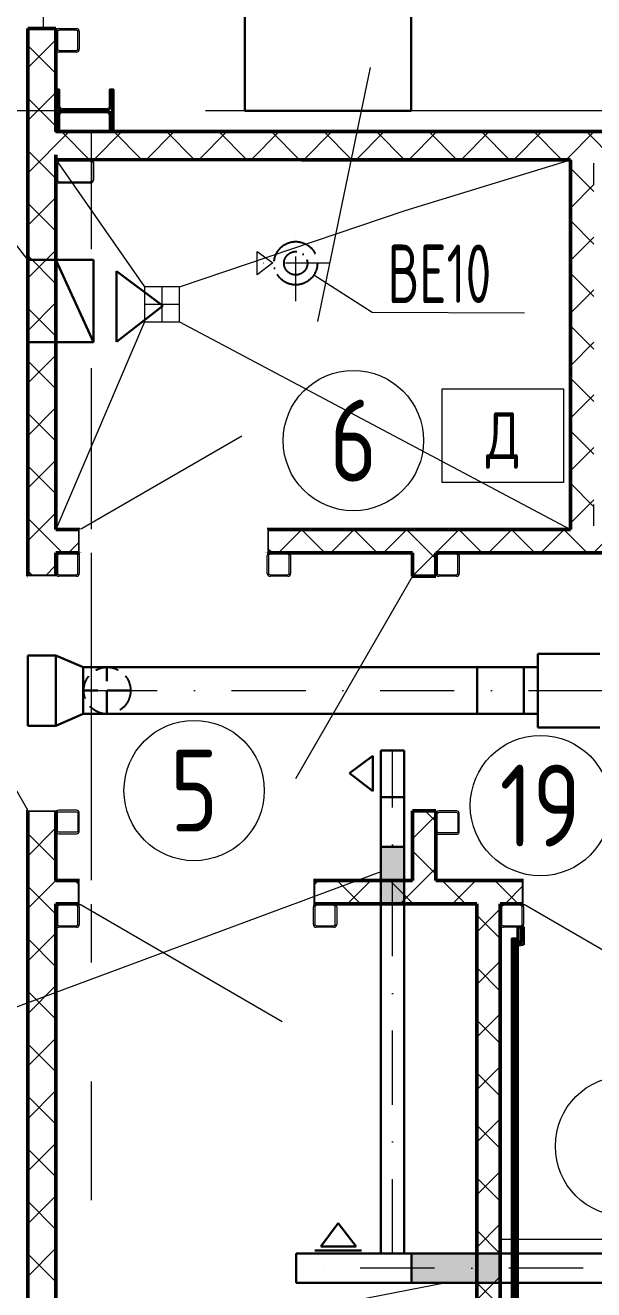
# Model space of a CAD drawing. Header units: millimetres. Extents: x -553547 to 230550, y -59438 to 214451.
# Drawn here: x 92045 to 94477, y -36377 to -30974 of the extents above; entities that cross this region are included whole.
import ezdxf
from ezdxf import colors
from ezdxf.entities.mleader import LeaderData, LeaderLine
from ezdxf.math import Vec2, Vec3

# ---------------------------------------------------------------- set-up
doc = ezdxf.new("R2010")
doc.units = ezdxf.units.MM
doc.set_wipeout_variables(frame=1)
for name, pattern in [('ACAD_ISO04W100', [30, 24, -3, 0, -3]), ('GOST2.303 4', [7, 5, -2, 0]), ('TRATTOPUNTO2', [12.7, 6.35, -3.175, 0, -3.175]), ('осевая', [50.8, 31.75, -6.35, 6.35, -6.35])]:
    doc.linetypes.add(name, pattern=pattern)
for name, color, linetype, lineweight in [('_Оси', 252, 'Continuous', 9), ('АР_Двери', 250, 'Continuous', 9), ('АР_Площади', 250, 'Continuous', 20), ('АР_Размеры', 7, 'Continuous', 20), ('АР_Стены и перегородки', 154, 'Continuous', 50), ('АР_Тонкие', 7, 'Continuous', 0), ('АР_Штриховка', 7, 'Continuous', 20), ('Вытяжка', 5, 'Continuous', 30), ('ОВ текст', 7, 'Continuous', 15), ('ОВ_завесы', 7, 'Continuous', 30), ('приток', 10, 'Continuous', 30), ('Цоколь', 253, 'Continuous', 35)]:
    doc.layers.add(name, color=color, linetype=linetype, lineweight=lineweight)
doc.layers.add('ОВ_клапаны', color=7, linetype='Continuous')
doc.styles.add('GOST type A', font='GOST2304A.ttf')
doc.styles.add('ГОСТ 2.304', font='CS_Gost2304.shx')

# ---------------------------------------------------------------- blocks, each defined once
blk = doc.blocks.new('*U316')
blk.add_lwpolyline([(3.5, 95), (3.5, -95, 0.414214), (19.5, -111), (87.5, -111), (87.5, -122), (-87.5, -122), (-87.5, -111), (-19.5, -111, 0.414214), (-3.5, -95), (-3.5, 95, 0.414214), (-19.5, 111), (-87.5, 111), (-87.5, 122), (87.5, 122), (87.5, 111), (19.5, 111, 0.414214)], format="xyb", close=True)
blk = doc.blocks.new('*U311')
blk.add_lwpolyline([(3.5, 95), (3.5, -95, 0.414214), (19.5, -111), (87.5, -111), (87.5, -122), (-87.5, -122), (-87.5, -111), (-19.5, -111, 0.414214), (-3.5, -95), (-3.5, 95, 0.414214), (-19.5, 111), (-87.5, 111), (-87.5, 122), (87.5, 122), (87.5, 111), (19.5, 111, 0.414214)], format="xyb", close=True)
blk = doc.blocks.new('*U305')
blk.add_lwpolyline([(3.5, 95), (3.5, -95, 0.414214), (19.5, -111), (87.5, -111), (87.5, -122), (-87.5, -122), (-87.5, -111), (-19.5, -111, 0.414214), (-3.5, -95), (-3.5, 95, 0.414214), (-19.5, 111), (-87.5, 111), (-87.5, 122), (87.5, 122), (87.5, 111), (19.5, 111, 0.414214)], format="xyb", close=True)
blk = doc.blocks.new('*U303')
blk.add_lwpolyline([(3.5, 95), (3.5, -95, 0.414214), (19.5, -111), (87.5, -111), (87.5, -122), (-87.5, -122), (-87.5, -111), (-19.5, -111, 0.414214), (-3.5, -95), (-3.5, 95, 0.414214), (-19.5, 111), (-87.5, 111), (-87.5, 122), (87.5, 122), (87.5, 111), (19.5, 111, 0.414214)], format="xyb", close=True)
blk = doc.blocks.new('АР')
at = {"layer": 'АР_Штриховка', "lineweight": 13}
h = blk.add_hatch(dxfattribs=at)
h.set_pattern_fill('ANSI37', color=252, scale=50)
h.set_pattern_definition([(45, (578497.62, -263359.88), (-112.2532, 112.2532), []), (135, (578497.62, -263359.88), (-112.2532, -112.2532), [])])
h.paths.add_polyline_path([(648723.9, -252104.1), (648723.9, -251984), (647623.9, -251984.1), (647623.9, -249179.3), (647723.9, -249179.3), (647723.9, -249079.3), (647348.9, -249079.3), (647348.9, -248781.5), (647248.9, -248782), (647248.9, -249079.3), (646824.7, -249079.3), (646824.7, -249179.3), (647523.9, -249179.3), (647523.9, -251984.1), (645723.9, -251984.1), (645723.9, -249179.3), (645824.7, -249179.3), (645824.7, -249079.3), (645723.9, -249079.3), (645723.9, -248779.3), (645603.9, -248779.3), (645603.9, -252104.1)], flags=17)
h.paths.add_polyline_path([(650523.9, -251983.9), (650523.9, -252104.1), (652073.9, -252104.1), (652073.9, -251984.1), (651723.9, -251984.1), (651723.9, -245439.1), (651623.9, -245439.1), (651623.9, -245879.1), (645723.9, -245879.1), (645723.9, -245439.1), (645603.9, -245439.1), (645603.9, -245928.9), (645603.9, -247779.1), (645723.9, -247779.1), (645723.9, -247679.1), (645826, -247679.1), (645826, -247579.1), (645723.9, -247579.1), (645723.9, -245999.1), (647923.9, -245999.1), (647923.9, -247578.8), (646627.4, -247579.1), (646627.4, -247679.1), (647248.9, -247679.1), (647248.9, -247779.1), (647348.9, -247779.1), (647348.9, -247679.1), (647973.9, -247678.8), (648150.5, -247678.7), (648150.5, -247578.7), (648023.9, -247578.8), (648023.9, -245999.1), (650573.9, -245999), (650573.9, -247579.1), (649051.5, -247579.1), (649051.5, -247678.7), (649627.6, -247678.7), (649627.6, -247799.1), (649727.6, -247799.1), (649727.6, -247678.7), (650703.9, -247678.7), (650703.9, -247579.1), (650673.9, -247579.1), (650673.9, -245999.1), (651623.9, -245999.1), (651623.9, -247578.7), (651503.9, -247578.7), (651503.9, -247678.7), (651623.9, -247678.7), (651623.9, -249079.3), (649727.6, -249079.3), (649727.6, -248701.3), (649627.6, -248701.3), (649627.6, -249079.3), (648723.9, -249079.3), (648723.9, -249179.3), (651623.9, -249179.3), (651623.9, -251984.1), (650543.9, -251983.9)])
at = {"color": 252, "linetype": 'Continuous', "ltscale": 0.5}
for p, q in [((645723.9, -245527.1), (645723.9, -245451.1)), ((645729.9, -245451.1), (645729.9, -245527.1)), ((645735.9, -245439.1), (645811.9, -245439.1)), ((645811.9, -245445.1), (645735.9, -245445.1)), ((645817.9, -245527.1), (645817.9, -245451.1)), ((645823.9, -245451.1), (645823.9, -245527.1)), ((645735.9, -245533.1), (645811.9, -245533.1)), ((645811.9, -245539.1), (645735.9, -245539.1)), ((645735.8, -245999.1), (645871.9, -245999.1)), ((645735.9, -245999.1), (645811.9, -245999.1)), ((645735.9, -245999.1), (645811.9, -245999.1)), ((645735.9, -245999.1), (645811.9, -245999.1)), ((645723.9, -246087.1), (645723.9, -246011.1)), ((645723.9, -246087.1), (645723.9, -246011.1)), ((645723.9, -246087.1), (645723.9, -246011.1)), ((645723.9, -246087.1), (645723.9, -246011.1)), ((645723.9, -246087.1), (645723.9, -246011.1)), ((645723.9, -246087.1), (645723.9, -246011.1)), ((645729.9, -246011.1), (645729.9, -246087.1)), ((645729.9, -246011.1), (645729.9, -246087.1)), ((645729.9, -246011.1), (645729.9, -246087.1)), ((645729.9, -246011.1), (645729.9, -246087.1)), ((645871.9, -246005.1), (645735.9, -246005.1)), ((645877.9, -246087.1), (645877.9, -246011.1)), ((645883.9, -246011.1), (645883.9, -246087.1)), ((648023.9, -246104.8), (648023.9, -246013.6)), ((645735.9, -246093.1), (645811.9, -246093.1)), ((645735.9, -246093.1), (645811.9, -246093.1)), ((645735.9, -246093.1), (645811.9, -246093.1)), ((645735.9, -246093.1), (645871.9, -246093.1)), ((645811.9, -246099.1), (645735.9, -246099.1)), ((645811.9, -246099.1), (645735.9, -246099.1)), ((645811.9, -246099.1), (645735.9, -246099.1)), ((645871.9, -246099.1), (645735.9, -246099.1)), ((648023.9, -247564.4), (648023.9, -247473.2)), ((645723.9, -247767.1), (645723.9, -247691.1)), ((645729.9, -247691.1), (645729.9, -247767.1)), ((645735.9, -247679.1), (645811.9, -247679.1)), ((645811.9, -247685.1), (645735.9, -247685.1)), ((645817.9, -247767.1), (645817.9, -247691.1)), ((645823.9, -247691.1), (645823.9, -247767.1)), ((646627.4, -247767.1), (646627.4, -247691.1)), ((646633.4, -247691.1), (646633.4, -247767.1)), ((646639.4, -247679.1), (646715.4, -247679.1)), ((646715.4, -247685.1), (646639.4, -247685.1)), ((646721.4, -247767.1), (646721.4, -247691.1)), ((646727.4, -247691.1), (646727.4, -247767.1)), ((647348.9, -247767.1), (647348.9, -247691.1)), ((647354.9, -247691.1), (647354.9, -247767.1)), ((647360.9, -247679.1), (647436.9, -247679.1)), ((647436.9, -247685.1), (647360.9, -247685.1)), ((647442.9, -247767.1), (647442.9, -247691.1)), ((647448.9, -247691.1), (647448.9, -247767.1)), ((645735.9, -247773.1), (645811.9, -247773.1)), ((645811.9, -247779.1), (645735.9, -247779.1)), ((646639.4, -247773.1), (646715.4, -247773.1)), ((646715.4, -247779.1), (646639.4, -247779.1)), ((647360.9, -247773.1), (647436.9, -247773.1)), ((647436.9, -247779.1), (647360.9, -247779.1)), ((645723.9, -248791.3), (645723.9, -248867.3)), ((645729.9, -248867.3), (645729.9, -248791.3)), ((645811.9, -248779.3), (645735.9, -248779.3)), ((645735.9, -248785.3), (645811.9, -248785.3)), ((645817.9, -248791.3), (645817.9, -248867.3)), ((645823.9, -248867.3), (645823.9, -248791.3)), ((647348.9, -248793.8), (647348.9, -248869.8)), ((647354.9, -248869.8), (647354.9, -248793.8)), ((647436.9, -248781.8), (647360.9, -248781.8)), ((647360.9, -248787.8), (647436.9, -248787.8)), ((647442.9, -248793.8), (647442.9, -248869.8)), ((647448.9, -248869.8), (647448.9, -248793.8)), ((645811.9, -248873.3), (645735.9, -248873.3)), ((645735.9, -248879.3), (645811.9, -248879.3)), ((647436.9, -248875.8), (647360.9, -248875.8)), ((647360.9, -248881.8), (647436.9, -248881.8)), ((645735.9, -249179.3), (645811.9, -249179.3)), ((645811.9, -249185.3), (645735.9, -249185.3)), ((646836.7, -249179.3), (646912.7, -249179.3)), ((646912.7, -249185.3), (646836.7, -249185.3)), ((647635.9, -249179.3), (647711.9, -249179.3)), ((647711.9, -249185.3), (647635.9, -249185.3)), ((645723.9, -249267.3), (645723.9, -249191.3)), ((645729.9, -249191.3), (645729.9, -249267.3)), ((645817.9, -249267.3), (645817.9, -249191.3)), ((645823.9, -249191.3), (645823.9, -249267.3)), ((646824.7, -249267.3), (646824.7, -249191.3)), ((646830.7, -249191.3), (646830.7, -249267.3)), ((646918.7, -249267.3), (646918.7, -249191.3)), ((646924.7, -249191.3), (646924.7, -249267.3)), ((647623.9, -249267.3), (647623.9, -249191.3)), ((647629.9, -249191.3), (647629.9, -249267.3)), ((647717.9, -249267.3), (647717.9, -249191.3)), ((647723.9, -249191.3), (647723.9, -249267.3)), ((645735.9, -249273.3), (645811.9, -249273.3)), ((645811.9, -249279.3), (645735.9, -249279.3)), ((646836.7, -249273.3), (646912.7, -249273.3)), ((646912.7, -249279.3), (646836.7, -249279.3)), ((647635.9, -249273.3), (647711.9, -249273.3)), ((647711.9, -249279.3), (647635.9, -249279.3))]:
    blk.add_line(p, q, dxfattribs=at)
for centre, start, end in [((645735.9, -245451.1), 90, 180), ((645811.9, -245451.1), 0, 90), ((645735.9, -245527.1), 180, 270), ((645811.9, -245527.1), 270, 0), ((645735.9, -246011.1), 90, 180), ((645735.9, -246011.1), 90, 180), ((645735.9, -246011.1), 90, 180), ((645735.9, -246011.1), 90, 180), ((645871.9, -246011.1), 0, 90), ((645735.9, -246087.1), 180, 270), ((645735.9, -246087.1), 180, 270), ((645735.9, -246087.1), 180, 270), ((645735.9, -246087.1), 180, 270), ((645871.9, -246087.1), 270, 0), ((645735.9, -247691.1), 90, 180), ((645811.9, -247691.1), 0, 90), ((646639.4, -247691.1), 90, 180), ((646715.4, -247691.1), 0, 90), ((647360.9, -247691.1), 90, 180), ((647436.9, -247691.1), 0, 90), ((645735.9, -247767.1), 180, 270), ((645811.9, -247767.1), 270, 0), ((646639.4, -247767.1), 180, 270), ((646715.4, -247767.1), 270, 0), ((647360.9, -247767.1), 180, 270), ((647436.9, -247767.1), 270, 0), ((645735.9, -248791.3), 90, 180), ((645811.9, -248791.3), 0, 90), ((647360.9, -248793.8), 90, 180), ((647436.9, -248793.8), 0, 90), ((645735.9, -248867.3), 180, 270), ((645811.9, -248867.3), 270, 0), ((647360.9, -248869.8), 180, 270), ((647436.9, -248869.8), 270, 0), ((645735.9, -249191.3), 90, 180), ((645811.9, -249191.3), 0, 90), ((646836.7, -249191.3), 90, 180), ((646912.7, -249191.3), 0, 90), ((647635.9, -249191.3), 90, 180), ((647711.9, -249191.3), 0, 90), ((645735.9, -249267.3), 180, 270), ((645811.9, -249267.3), 270, 0), ((646836.7, -249267.3), 180, 270), ((646912.7, -249267.3), 270, 0), ((647635.9, -249267.3), 180, 270), ((647711.9, -249267.3), 270, 0)]:
    blk.add_arc(centre, 12, start, end, dxfattribs=at)
at = {"color": 252, "linetype": 'Continuous', "ltscale": 0.5, "extrusion": (-7.84844e-15, 1.89478e-14, -1)}
for centre, start, end in [((-645735.9, -245451.1, 0), 0, 90), ((-645735.9, -246011.1, 0), 0, 90), ((-645735.9, -246011.1, 0), 0, 90), ((-645735.9, -246011.1, 0), 0, 90), ((-645735.9, -247691.1, 0), 0, 90), ((-646639.4, -247691.1, 0), 0, 90), ((-647360.9, -247691.1, 0), 0, 90), ((-645811.9, -248867.3, 0), 180, 270), ((-647436.9, -248869.8, 0), 180, 270), ((-645735.9, -249191.3, 0), 0, 90), ((-646836.7, -249191.3, 0), 0, 90), ((-647635.9, -249191.3, 0), 0, 90)]:
    blk.add_arc(centre, 6, start, end, dxfattribs=at)
at = {"color": 252, "linetype": 'Continuous', "ltscale": 0.5, "extrusion": (-7.84844e-15, -1.89478e-14, -1)}
for centre, start, end in [((-645811.9, -245451.1), 90, 180), ((-645811.9, -247691.1), 90, 180), ((-646715.4, -247691.1), 90, 180), ((-647436.9, -247691.1), 90, 180), ((-645735.9, -248867.3), 270, 0), ((-647360.9, -248869.8), 270, 0), ((-645811.9, -249191.3), 90, 180), ((-646912.7, -249191.3), 90, 180), ((-647711.9, -249191.3), 90, 180)]:
    blk.add_arc(centre, 6, start, end, dxfattribs=at)
at = {"color": 252, "linetype": 'Continuous', "ltscale": 0.5, "extrusion": (-1.89478e-14, -7.84844e-15, -1)}
for centre, start, end in [((-645735.9, -245527.1, 0), 270, 0), ((-645735.9, -246087.1, 0), 270, 0), ((-645735.9, -246087.1, 0), 270, 0), ((-645735.9, -246087.1, 0), 270, 0), ((-645735.9, -246087.1, 0), 270, 0), ((-645735.9, -247767.1, 0), 270, 0), ((-646639.4, -247767.1, 0), 270, 0), ((-647360.9, -247767.1, 0), 270, 0), ((-645811.9, -248791.3, 0), 90, 180), ((-647436.9, -248793.8, 0), 90, 180), ((-645735.9, -249267.3, 0), 270, 0), ((-646836.7, -249267.3, 0), 270, 0), ((-647635.9, -249267.3, 0), 270, 0)]:
    blk.add_arc(centre, 6, start, end, dxfattribs=at)
at = {"color": 252, "linetype": 'Continuous', "ltscale": 0.5, "extrusion": (-1.89478e-14, 7.84844e-15, -1)}
for centre, start, end in [((-645811.9, -245527.1, 0), 180, 270), ((-645811.9, -247767.1, 0), 180, 270), ((-646715.4, -247767.1, 0), 180, 270), ((-647436.9, -247767.1, 0), 180, 270), ((-645735.9, -248791.3, 0), 0, 90), ((-647360.9, -248793.8, 0), 0, 90), ((-645811.9, -249267.3, 0), 180, 270), ((-646912.7, -249267.3, 0), 180, 270), ((-647711.9, -249267.3, 0), 180, 270)]:
    blk.add_arc(centre, 6, start, end, dxfattribs=at)
at = {"color": 252, "linetype": 'Continuous', "ltscale": 0.5, "extrusion": (0, 0, -1)}
for centre, start, end in [((-645735.9, -246011.1), 0, 90), ((-645871.9, -246011.1), 90, 180)]:
    blk.add_arc(centre, 6, start, end, dxfattribs=at)
at = {"color": 252, "linetype": 'Continuous', "ltscale": 0.5, "extrusion": (7.84844e-15, -1.89478e-14, -1)}
blk.add_arc((-645871.9, -246087.1, 0), 6, 180, 270, dxfattribs=at)
at = {"layer": '_Оси', "color": 252, "linetype": 'осевая', "ltscale": 80}
for p, q in [((645873.9, -234697.8), (645873.9, -259400.3)), ((638234.9, -245789.1), (689234.4, -245789.1))]:
    blk.add_line(p, q, dxfattribs=at)
at = {"layer": 'АР_Двери', "color": 252}
for p, q in [((645670, -245439.1), (645670, -243139.1)), ((645607.5, -245439.1), (645732.5, -245439.1)), ((645826, -247579.1), (646518.8, -247179.1)), ((647248.9, -247779.1), (646748.9, -248645.3)), ((645603.9, -248779.3), (645103.9, -247913.2)), ((645824.7, -249179.3), (646690.7, -249681.3)), ((647723.9, -249179.3), (648589.9, -249681.3))]:
    blk.add_line(p, q, dxfattribs=at)
at = {"layer": 'АР_Площади', "color": 252}
blk.add_lwpolyline([(647067.7, -245604.9), (646842.8, -246690.7)], dxfattribs=at)
for centre in [(646995.8, -247199.5), (646314.9, -248694.9), (647795.9, -248759.3), (648159.7, -250214.6)]:
    blk.add_circle(centre, 300, dxfattribs=at)
at = {"layer": 'АР_Стены и перегородки', "color": 252}
for p, q in [((645603.9, -245439.1), (645603.9, -247779.1)), ((645603.9, -245439.1), (645723.9, -245439.1)), ((645723.9, -245439.1), (645723.9, -245879.1)), ((651623.9, -245879.1), (645723.9, -245879.1)), ((651623.9, -245879.1), (645723.9, -245879.1)), ((651623.9, -245879.1), (645748.9, -245879.1)), ((645723.9, -245978.8), (645723.9, -247579.1)), ((645826, -247679.1), (645826, -247579.1)), ((646627.4, -247679.1), (646627.4, -247579.1)), ((645723.9, -247679.1), (645723.9, -247779.1)), ((645603.9, -247779.1), (645723.9, -247779.1)), ((647248.9, -247779.1), (647348.9, -247779.1)), ((645603.9, -248779.3), (645723.9, -248779.3)), ((645603.9, -248779.3), (645603.9, -249279.3)), ((645723.9, -248779.3), (645723.9, -249079.3)), ((647248.9, -248781.8), (647348.9, -248781.8)), ((645723.9, -248899.1), (645723.9, -249079.3)), ((645603.9, -248999.1), (645603.9, -252104.1)), ((645824.7, -249179.3), (645824.7, -249079.3)), ((646824.7, -249179.3), (646824.7, -249079.3)), ((647723.9, -249179.3), (647723.9, -249079.3)), ((645723.9, -249179.3), (645723.9, -251984.1)), ((645723.9, -249179.3), (645723.9, -251984.1)), ((645603.9, -249279.3), (645603.9, -252104.1))]:
    blk.add_line(p, q, dxfattribs=at)
for points in [[(646773.9, -245999.1), (645723.9, -245998.8)], [(647248.9, -245999.1), (646773.9, -245999.1)], [(647923.9, -245999.1), (647244.6, -245999.1)], [(647923.9, -245999.1), (647923.9, -247578.8)], [(645723.9, -247579.1), (645826, -247579.1)], [(646627.4, -247579.1), (646773.9, -247579.1)], [(646627.4, -247579.1), (646627.4, -247679.1)], [(646773.9, -247579.1), (647923.9, -247578.8)], [(645723.9, -247679.1), (645826, -247679.1)], [(646627.4, -247679.1), (647248.9, -247679.1)], [(647248.9, -247779.1), (647248.9, -247679.1)], [(647348.9, -247679.1), (647643.8, -247679.2)], [(647348.9, -247779.1), (647348.9, -247679.1)], [(647509.4, -247679.1), (648150.5, -247678.7)], [(647248.9, -249079.3), (647248.9, -248781.8)], [(647348.9, -249079.3), (647348.9, -248781.3)], [(645723.9, -249079.3), (645824.7, -249079.3)], [(645824.7, -249179.3), (645824.7, -249079.3)], [(646824.7, -249079.3), (647248.9, -249079.3)], [(646824.7, -249179.3), (646824.7, -249079.3)], [(647348.9, -249079.3), (647723.9, -249079.3)], [(647723.9, -249179.3), (647723.9, -249079.3)], [(645723.9, -249179.3), (645824.7, -249179.3)], [(646824.7, -249179.3), (647523.9, -249179.3)], [(647523.9, -250376.3), (647523.9, -249179.3)], [(647623.9, -249179.3), (647723.9, -249179.3)], [(647623.9, -251984.1), (647623.9, -249179.3)], [(647523.9, -251984.1), (647523.9, -250376.3)]]:
    blk.add_lwpolyline(points, dxfattribs=at)
at = {"layer": 'АР_Тонкие', "color": 252}
for p, q in [((646102.2, -246542.5), (646102.2, -246692.5)), ((646252.2, -246542.5), (646102.2, -246542.5)), ((646177.2, -246542.5), (646177.2, -246692.5)), ((646252.2, -246692.5), (646252.2, -246542.5)), ((646252.2, -246617.5), (646102.2, -246617.5)), ((646102.2, -246692.5), (646252.2, -246692.5))]:
    blk.add_line(p, q, dxfattribs=at)
for points in [[(645723.9, -245998.8), (646102.2, -246542.5)], [(647217.7, -246216.9), (647923.9, -245999.1)], [(646252.2, -246542.5), (647217.7, -246216.9)], [(646102.2, -246692.5), (645723.9, -247579.1)], [(646252.2, -246692.5), (647923.9, -247578.8)]]:
    blk.add_lwpolyline(points, dxfattribs=at)
at = {"layer": 'Цоколь', "color": 252, "ltscale": 100}
for points in [[(647711.4, -249341.3), (647698.9, -249341.3), (647698.9, -249279.3), (647711.4, -249279.3)], [(647723.9, -249353.8), (647711.4, -249353.8), (647711.4, -249279.3), (647723.9, -249279.3)], [(647673.9, -251934.1), (647686.4, -251934.1), (647686.4, -249328.8), (647673.9, -249328.8)], [(647686.4, -249328.8), (647686.4, -249341.3), (647698.9, -249341.3), (647698.9, -249328.8)], [(647686.4, -251921.6), (647698.9, -251921.6), (647698.9, -249341.3), (647686.4, -249341.3)], [(647698.9, -249341.3), (647698.9, -249353.8), (647711.4, -249353.8), (647711.4, -249341.3)]]:
    blk.add_lwpolyline(points, close=True, dxfattribs=at)
at = {"layer": 'АР_Стены и перегородки', "color": 252, "xscale": -1, "rotation": 270}
blk.add_blockref('*U316', (645845.9, -245789.1), dxfattribs=at)
at = {"layer": 'АР_Стены и перегородки', "color": 252, "rotation": 270}
blk.add_blockref('*U311', (645845.9, -245789.1), dxfattribs=at)
at = {"layer": 'АР_Площади', "color": 252, "char_height": 350, "width": 908.93, "attachment_point": 5, "style": 'GOST type A'}
for s, insert in [('6', (646995.8, -247199.5)), ('5', (646314.9, -248694.9)), ('19', (647795.9, -248759.3))]:
    blk.add_mtext(s, dxfattribs=dict(at, insert=insert))
at = {"layer": 'АР_Площади', "color": 252, "insert": (647635.1, -247199.2), "char_height": 200, "width": 320, "attachment_point": 5, "style": 'GOST type A', "bg_fill": 16, "box_fill_scale": 1.5, "bg_fill_color": 256, "bg_fill_transparency": 0}
blk.add_mtext('Д', dxfattribs=at)
at = {"color": 252}
ml = blk.add_multileader_mtext('Standard', dxfattribs=at)
ml.set_content('0,000', color=252, style='GOST type A')
ml.set_leader_properties(color=256)
ml.build(insert=Vec2(0, 0))
ml.multileader.update_dxf_attribs({"has_dogleg": 0, "has_text_frame": 1, "text_left_attachment_type": 7, "text_right_attachment_type": 6, "dogleg_length": 0, "arrow_head_size": 200})
ctx = ml.context
ctx.base_point, ctx.char_height, ctx.arrow_head_size, ctx.landing_gap_size, ctx.plane_origin = Vec3(649404.1, -245448.8), 250, 200, 50, Vec3(-514199.9, -248177.5)
ctx.left_attachment, ctx.right_attachment = 7, 6
notes = []
notes.append((ctx, [(0, (0, 0, 0), (0, 0), (1, 0), 1, [])]))
ctx.mtext.insert, ctx.mtext.flow_direction = Vec3(649454.1, -245161.3), 5
ml = blk.add_multileader_mtext('Standard', dxfattribs=at)
ml.set_content('0,000', color=252, style='GOST type A')
ml.set_leader_properties(color=256)
ml.build(insert=Vec2(0, 0))
ml.multileader.update_dxf_attribs({"has_dogleg": 0, "has_text_frame": 1, "text_left_attachment_type": 7, "text_right_attachment_type": 6, "dogleg_length": 0, "arrow_head_size": 200})
ctx = ml.context
ctx.base_point, ctx.char_height, ctx.arrow_head_size, ctx.landing_gap_size, ctx.plane_origin = Vec3(641715.8, -241787.5), 250, 200, 50, Vec3(-521888.2, -239063.6)
ctx.left_attachment, ctx.right_attachment = 7, 6
notes.append((ctx, [(0, (0, 0, 0), (0, 0), (1, 0), 1, [])]))
ctx.mtext.insert, ctx.mtext.flow_direction = Vec3(641765.8, -241500), 5
ml = blk.add_multileader_mtext('Standard', dxfattribs=at)
ml.set_content('0,000', color=252, style='GOST type A')
ml.set_leader_properties(color=256)
ml.build(insert=Vec2(0, 0))
ml.multileader.update_dxf_attribs({"has_dogleg": 0, "has_text_frame": 1, "text_left_attachment_type": 7, "text_right_attachment_type": 6, "dogleg_length": 0, "arrow_head_size": 200})
ctx = ml.context
ctx.base_point, ctx.char_height, ctx.arrow_head_size, ctx.landing_gap_size, ctx.plane_origin = Vec3(656104.7, -253706.8), 250, 200, 50, Vec3(-507499.3, -250982.9)
ctx.left_attachment, ctx.right_attachment = 7, 6
notes.append((ctx, [(0, (0, 0, 0), (0, 0), (1, 0), 1, [])]))
ctx.mtext.insert, ctx.mtext.flow_direction = Vec3(656154.7, -253419.3), 5
ml = blk.add_multileader_mtext('Standard', dxfattribs=at)
ml.set_content('0,000', color=252, style='GOST type A')
ml.set_leader_properties(color=256)
ml.build(insert=Vec2(0, 0))
ml.multileader.update_dxf_attribs({"has_dogleg": 0, "has_text_frame": 1, "text_left_attachment_type": 7, "text_right_attachment_type": 6, "dogleg_length": 0, "arrow_head_size": 200})
ctx = ml.context
ctx.base_point, ctx.char_height, ctx.arrow_head_size, ctx.landing_gap_size, ctx.plane_origin = Vec3(674120.3, -254449.4), 250, 200, 50, Vec3(-489483.8, -251725.5)
ctx.left_attachment, ctx.right_attachment = 7, 6
notes.append((ctx, [(0, (0, 0, 0), (0, 0), (1, 0), 1, [])]))
ctx.mtext.insert, ctx.mtext.flow_direction = Vec3(674170.3, -254161.9), 5
ml = blk.add_multileader_mtext('Standard', dxfattribs=at)
ml.set_content('0,000', color=252, style='GOST type A')
ml.set_leader_properties(color=256)
ml.build(insert=Vec2(0, 0))
ml.multileader.update_dxf_attribs({"has_dogleg": 0, "has_text_frame": 1, "text_left_attachment_type": 7, "text_right_attachment_type": 6, "dogleg_length": 0, "arrow_head_size": 200})
ctx = ml.context
ctx.base_point, ctx.char_height, ctx.arrow_head_size, ctx.landing_gap_size, ctx.plane_origin = Vec3(683757.5, -246454.6), 250, 200, 50, Vec3(-479846.5, -243730.6)
ctx.left_attachment, ctx.right_attachment = 7, 6
notes.append((ctx, [(0, (0, 0, 0), (0, 0), (1, 0), 1, [])]))
ctx.mtext.insert, ctx.mtext.flow_direction = Vec3(683807.5, -246167), 5
ml = blk.add_multileader_mtext('Standard', dxfattribs=at)
ml.set_content('+0,600', color=252, style='GOST type A')
ml.set_leader_properties(color=256)
ml.build(insert=Vec2(0, 0))
ml.multileader.update_dxf_attribs({"has_dogleg": 0, "has_text_frame": 1, "text_left_attachment_type": 7, "text_right_attachment_type": 6, "dogleg_length": 0, "arrow_head_size": 200})
ctx = ml.context
ctx.base_point, ctx.char_height, ctx.arrow_head_size, ctx.landing_gap_size, ctx.plane_origin = Vec3(651984.7, -241980.5), 250, 200, 50, Vec3(-511405.9, -240931)
ctx.left_attachment, ctx.right_attachment = 7, 6
notes.append((ctx, [(0, (0, 0, 0), (0, 0), (1, 0), 1, [])]))
ctx.mtext.insert, ctx.mtext.flow_direction = Vec3(652034.7, -241693), 5
ml = blk.add_multileader_mtext('Standard', dxfattribs=at)
ml.set_content('-0,100', color=252, style='GOST type A')
ml.set_leader_properties(color=256)
ml.build(insert=Vec2(0, 0))
ml.multileader.update_dxf_attribs({"has_dogleg": 0, "has_text_frame": 1, "text_left_attachment_type": 7, "text_right_attachment_type": 6, "dogleg_length": 0, "arrow_head_size": 200})
ctx = ml.context
ctx.base_point, ctx.char_height, ctx.arrow_head_size, ctx.landing_gap_size, ctx.plane_origin = Vec3(648501.3, -240196.6, 75705.6), 250, 200, 50, Vec3(-514889.3, -239147.1, 75705.6)
ctx.left_attachment, ctx.right_attachment = 7, 6
notes.append((ctx, [(0, (0, 0, 0), (0, 0), (1, 0), 1, [])]))
ctx.mtext.insert, ctx.mtext.flow_direction = Vec3(648551.3, -239909, 75705.6), 5
for ctx, leaders in notes:
    for number, flags, end, landing, length, lines in leaders:
        leader = LeaderData()
        leader.index, (leader.has_last_leader_line, leader.has_dogleg_vector, leader.attachment_direction) = number, flags
        leader.last_leader_point, leader.dogleg_vector, leader.dogleg_length = Vec3(end), Vec3(landing), length
        for number, points, colour, breaks in lines:
            line = LeaderLine()
            line.index, line.vertices, line.color, line.breaks = number, Vec3.list(points), colors.encode_raw_color(colour), breaks
            leader.lines.append(line)
        ctx.leaders.append(leader)

msp = doc.modelspace()

# ---------------------------------------------------------------- hatches: boundary and pattern name
at = {"layer": 'ОВ_клапаны'}
h = msp.add_hatch(color=256, dxfattribs=at)
h.dxf.hatch_style = 1
h.paths.add_polyline_path([(93976.5, -36221.668), (93696.5, -36221.668), (93696.5, -36284.168), (93976.5, -36284.168)])
h.paths.add_polyline_path([(93976.5, -36284.168), (93696.5, -36284.168), (93696.5, -36346.668), (93976.5, -36346.668)])
h.paths.add_polyline_path([(94076.5, -36221.668), (93976.5, -36221.668), (93976.5, -36284.168), (94076.5, -36284.168)])
h.paths.add_polyline_path([(94076.5, -36284.168), (93976.5, -36284.168), (93976.5, -36346.668), (94076.5, -36346.668)])
at = {"layer": 'приток', "true_color": 0x000000}
h = msp.add_hatch(color=18, dxfattribs=at)
h.dxf.hatch_style = 1
h.paths.add_polyline_path([(93616.153, -34730.807), (93666.153, -34730.807), (93666.153, -34484.577), (93616.153, -34484.577)])
h.paths.add_polyline_path([(93616.153, -34484.577), (93666.153, -34484.577), (93666.153, -34484.577), (93616.153, -34484.577)], flags=17)
h.paths.add_polyline_path([(93616.153, -34484.577), (93566.153, -34484.577), (93566.153, -34484.577), (93616.153, -34484.577)], flags=17)
h.paths.add_polyline_path([(93566.153, -34730.807), (93616.153, -34730.807), (93616.153, -34484.577), (93566.153, -34484.577)])

# ---------------------------------------------------------------- linework, layer by layer
at = {"layer": 'Вытяжка', "linetype": 'TRATTOPUNTO2', "lineweight": 15, "ltscale": 30}
for p, q in [((93201.993, -32151.957), (93201.993, -31814.385)), ((93349.27, -31990.34), (92989.27, -31990.34))]:
    msp.add_line(p, q, dxfattribs=at)
at = {"layer": 'Вытяжка', "lineweight": 20}
for p, q in [((93037.26, -32040.634), (93037.26, -31939.82)), ((93037.26, -31939.82), (93103.437, -31988.925)), ((93103.437, -31988.925), (93037.26, -32040.634))]:
    msp.add_line(p, q, dxfattribs=at)
at = {"layer": 'Вытяжка', "linetype": 'ACAD_ISO04W100', "lineweight": 25, "ltscale": 10}
for radius in [92.5, 50]:
    msp.add_circle((93201.993, -31990.34), radius, dxfattribs=at)
at = {"layer": 'ОВ текст'}
msp.add_line((92056.5, -31975.135), (90582.446, -30088.059), dxfattribs=at)
at = {"layer": 'ОВ текст', "linetype": 'Continuous'}
for p, q in [((93279.913, -32040.187), (93529.586, -32199.909)), ((93529.586, -32199.909), (94179.981, -32201.916)), ((93845.421, -36346.668), (91514.58, -36800.292))]:
    msp.add_line(p, q, dxfattribs=at)
at = {"layer": 'ОВ текст', "ltscale": 50}
msp.add_line((98076.5, -36161.586), (94076.5, -36161.587), dxfattribs=at)
at = {"layer": 'ОВ_завесы', "lineweight": 30}
for p, q in [((92985.079, -28338.791), (92985.079, -31338.791)), ((93695.079, -28339.783), (93695.079, -31339.783)), ((92985.079, -31338.791), (93695.079, -31338.791))]:
    msp.add_line(p, q, dxfattribs=at)
at = {"layer": 'приток', "color": 241}
for p, q in [((92176.5, -31975.135), (92336.5, -31975.135)), ((92176.5, -31975.135), (92336.5, -32327.643)), ((92336.5, -32327.643), (92336.5, -31975.135)), ((92176.5, -32327.643), (92336.5, -32327.643)), ((93566.153, -36221.668), (93566.153, -34072.453)), ((93566.153, -34072.453), (93666.153, -34072.453)), ((93666.153, -36221.668), (93666.153, -34072.453)), ((93566.153, -34272.453), (93666.153, -34272.453)), ((93566.153, -34484.577), (93666.153, -34484.577)), ((93566.153, -34730.807), (93666.153, -34730.807)), ((98913.112, -36221.668), (93204.12, -36221.668)), ((93204.12, -36221.668), (93204.12, -36346.668)), ((93283.62, -36209.243), (93483.62, -36209.243)), ((93696.5, -36221.668), (93696.5, -36346.668)), ((94076.5, -36221.668), (94076.5, -36346.668)), ((98964.888, -36346.668), (93204.12, -36346.668))]:
    msp.add_line(p, q, dxfattribs=at)
at = {"layer": 'приток'}
for p, q in [((92435.133, -32326.865), (92435.133, -32024.425)), ((92435.133, -32024.425), (92633.664, -32171.739)), ((92633.664, -32171.739), (92435.133, -32326.865)), ((94237.344, -33658.92), (94502.344, -33658.92)), ((94237.344, -33658.92), (94237.344, -33973.92)), ((92292.346, -33716.42), (94237.344, -33716.42)), ((92292.346, -33716.42), (92292.346, -33916.42)), ((93977.344, -33716.42), (93977.344, -33916.42)), ((94177.344, -33716.42), (94177.344, -33916.42)), ((92292.346, -33916.42), (94237.344, -33916.42)), ((94237.344, -33973.92), (94502.344, -33973.92)), ((93531.14, -34095.059), (93431.875, -34168.717)), ((93531.14, -34246.28), (93531.14, -34095.059)), ((93431.875, -34168.717), (93531.14, -34246.28)), ((93309.62, -36192.139), (93383.277, -36092.874)), ((93383.277, -36092.874), (93460.841, -36192.139)), ((93460.841, -36192.139), (93309.62, -36192.139))]:
    msp.add_line(p, q, dxfattribs=at)
at = {"layer": 'приток', "color": 241, "linetype": 'GOST2.303 4', "ltscale": 20}
for p, q in [((92394.58, -33916.415), (92394.58, -33716.42)), ((92495.58, -33816.42), (92296.552, -33816.42))]:
    msp.add_line(p, q, dxfattribs=at)
at = {"layer": 'приток', "linetype": 'TRATTOPUNTO2', "lineweight": 15, "ltscale": 50}
msp.add_line((92292.346, -33816.42), (95639.712, -33816.42), dxfattribs=at)
at = {"layer": 'приток', "color": 241, "linetype": 'TRATTOPUNTO2', "lineweight": 15, "ltscale": 50}
for p, q in [((93616.153, -36221.668), (93616.153, -34072.453)), ((98876.5, -36284.168), (93204.12, -36284.168))]:
    msp.add_line(p, q, dxfattribs=at)
at = {"layer": 'приток', "color": 241}
msp.add_lwpolyline([(92056.5, -32327.643), (92056.5, -31975.135), (92176.5, -31975.135), (92176.5, -32327.643)], close=True, dxfattribs=at)
at = {"layer": 'приток', "color": 241, "linetype": 'GOST2.303 4', "lineweight": 25, "ltscale": 20}
msp.add_circle((92395.58, -33816.42), 100, dxfattribs=at)

# ---------------------------------------------------------------- block references
at = {"layer": 'АР_Размеры', "color": 18, "true_color": 0x000000}
msp.add_blockref('АР', (-553547.366, 214451.275), dxfattribs=at)
at = {"layer": 'АР_Стены и перегородки', "color": 252, "xscale": -1, "rotation": 270}
msp.add_blockref('*U305', (92298.5, -31337.8), dxfattribs=at)
at = {"layer": 'АР_Стены и перегородки', "color": 252, "rotation": 270}
msp.add_blockref('*U303', (92298.5, -31337.8), dxfattribs=at)

# ---------------------------------------------------------------- texts
at = {"layer": 'ОВ текст', "linetype": 'Continuous', "insert": (93594.58, -32035.397), "char_height": 250, "width": 7852.99712, "attachment_point": 4, "line_spacing_factor": 0.84, "style": 'ГОСТ 2.304'}
msp.add_mtext('{\\W0.8;ВЕ10}', dxfattribs=at)

# ---------------------------------------------------------------- next in the draw order: wipeouts: each hides what was drawn before it
at = {"color": 252, "linetype": 'Continuous', "lineweight": 0}
for points in [[(93080.023, -33227.799), (93080.023, -33127.8), (93078.616, -33127.799), (92278.616, -33127.805), (92278.616, -33147.799), (92278.616, -33227.799), (92278.616, -33227.805), (93078.616, -33227.799)], [(92076.5, -34327.995), (92176.5, -34327.995), (92176.5, -34327.995), (92176.5, -33327.8), (92176.5, -33327.8), (92076.5, -33327.8), (92056.5, -33327.8), (92056.5, -34327.995)], [(93277.292, -34627.995), (93277.292, -34727.995), (93277.292, -34727.995), (92277.292, -34727.995), (92277.292, -34727.995), (92277.292, -34627.995), (92277.292, -34627.987)], [(95176.5, -34627.995), (95176.5, -34727.995), (95176.5, -34727.995), (94176.5, -34727.995), (94176.5, -34727.995), (94176.5, -34627.995), (94176.5, -34627.987)]]:
    msp.add_wipeout(points, dxfattribs=at)

# ---------------------------------------------------------------- next in the draw order: linework, layer by layer
at = {"layer": 'ОВ текст', "linetype": 'Continuous'}
msp.add_line((93566.153, -34590.642), (91716.166, -35276.716), dxfattribs=at)
at = {"layer": 'приток'}
for p, q in [((92056.501, -33666.42), (92176.501, -33666.42)), ((92056.501, -33666.42), (92056.501, -33966.42)), ((92176.501, -33666.42), (92176.501, -33966.42)), ((92176.501, -33666.421), (92292.346, -33716.42)), ((92176.501, -33966.42), (92292.346, -33916.42)), ((92056.501, -33966.42), (92176.501, -33966.42))]:
    msp.add_line(p, q, dxfattribs=at)

# ---------------------------------------------------------------- next in the draw order: block references
at = {"layer": 'АР_Размеры', "color": 18, "true_color": 0x000000}
msp.add_blockref('АР', (-485509.064, 206951.83), dxfattribs=at)

doc.saveas('drawing.dxf')
